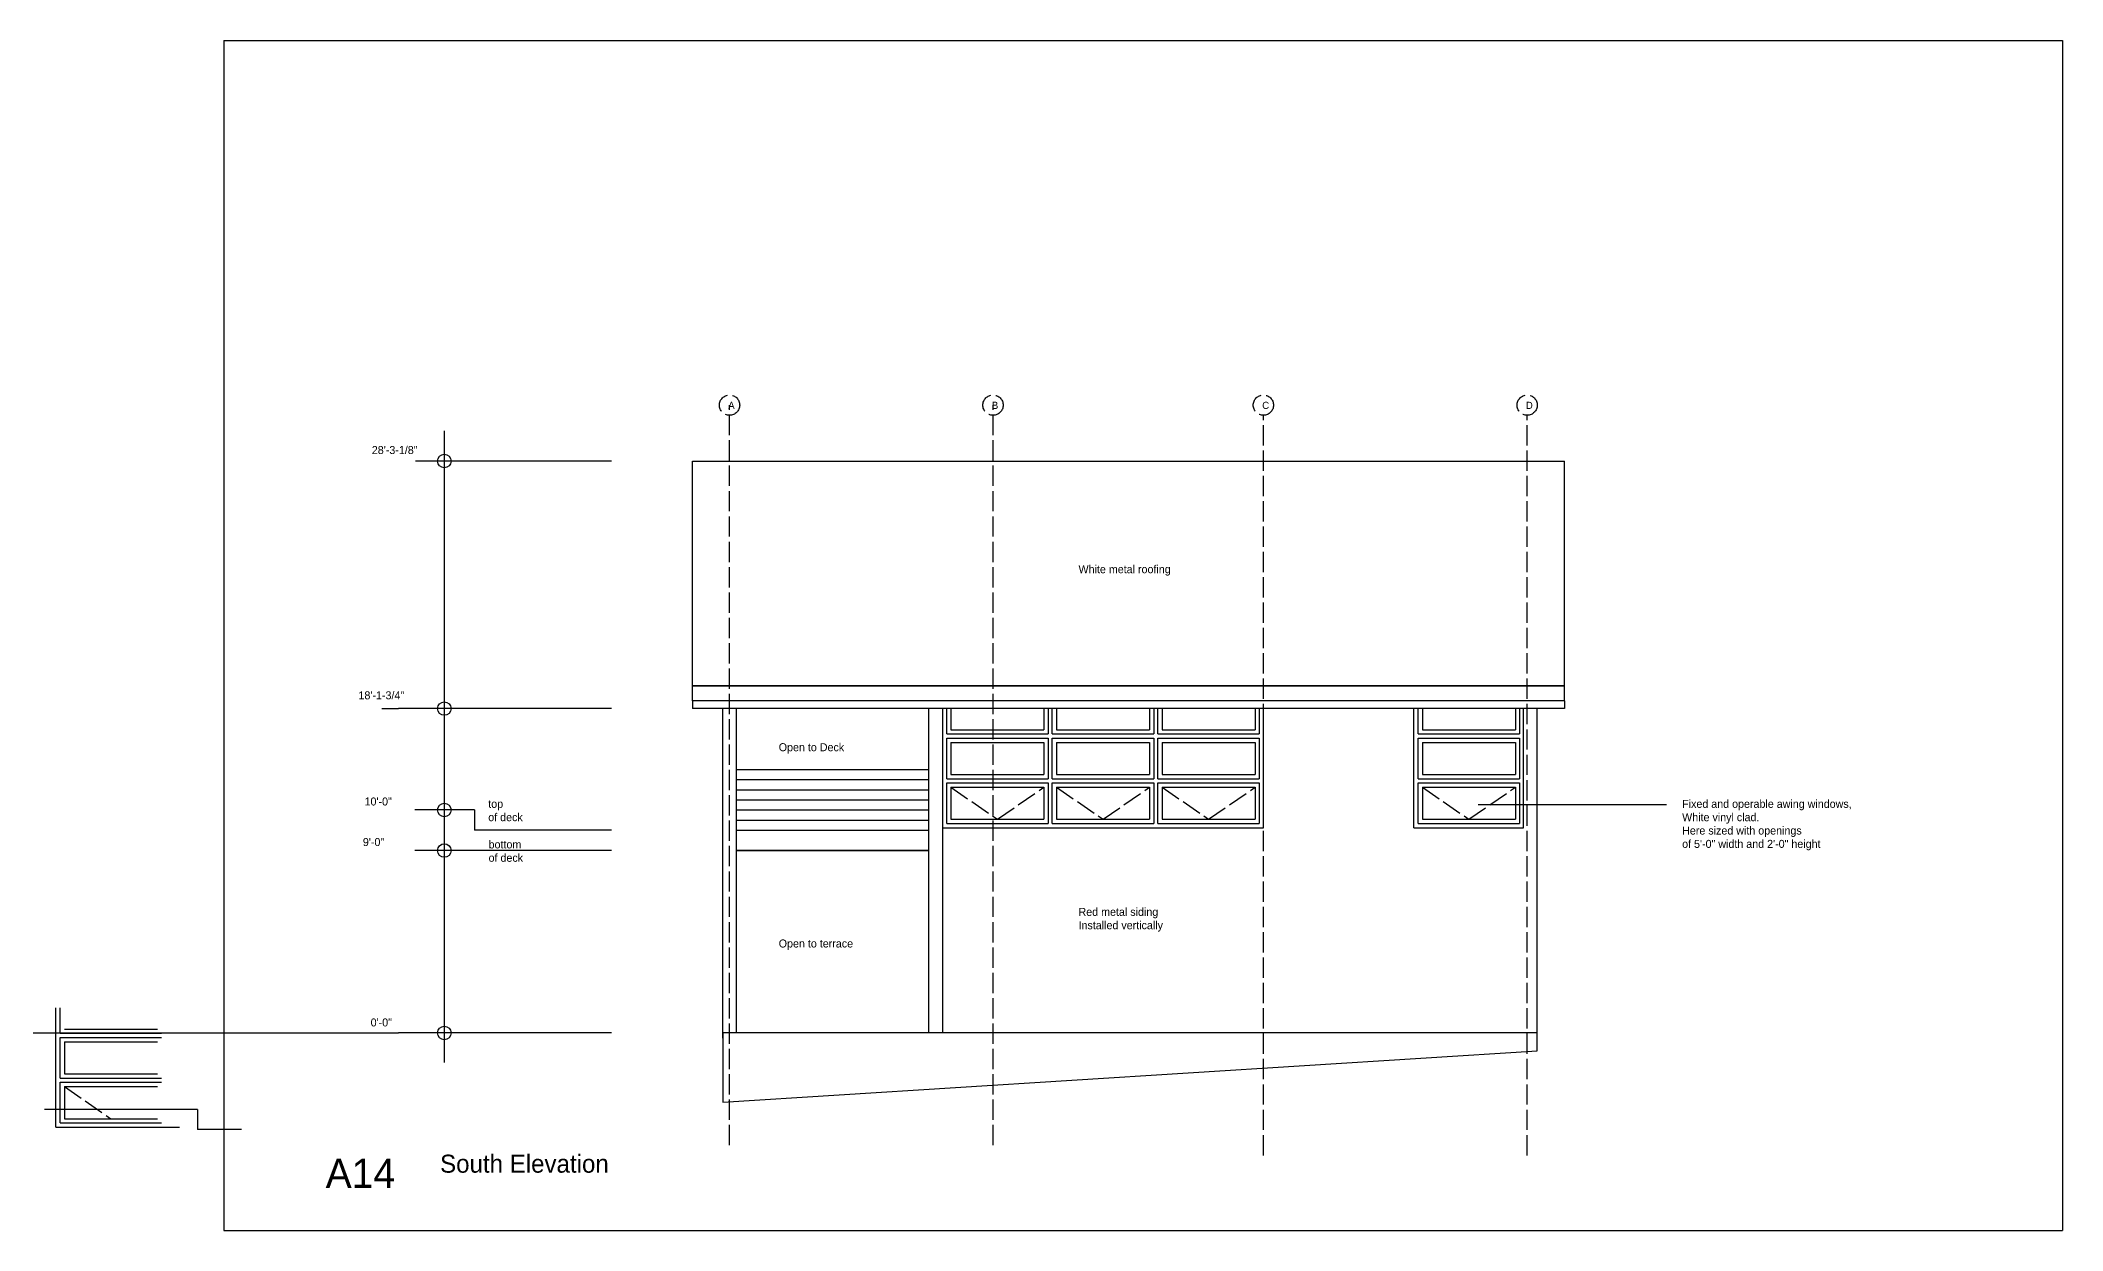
# Model space of a CAD drawing. Header units: inches. Extents: x -173 to 8259, y -1622 to 3486.
# Drawn here: x 3257 to 4453, y -1067 to -363 of the extents above; entities that cross this region are included whole.
import ezdxf

# ---------------------------------------------------------------- set-up
doc = ezdxf.new("R2010")
doc.units = ezdxf.units.IN
doc.header["$MEASUREMENT"] = 0
doc.linetypes.add('ACAD_ISO02W100', pattern=[15, 12, -3])
for name, color, linetype in [('const', 7, 'Continuous'), ('e1', 7, 'Continuous'), ('e2', 251, 'Continuous'), ('grid', 252, 'ACAD_ISO02W100'), ('overhang', 252, 'ACAD_ISO02W100'), ('walls', 7, 'Continuous')]:
    doc.layers.add(name, color=color, linetype=linetype)

msp = doc.modelspace()

# ---------------------------------------------------------------- linework, layer by layer
for p, q in [((3365.1, -363.4), (3365.1, -1067.4)), ((3365.1, -363.4), (4453.1, -363.4)), ((4453.1, -363.4), (4453.1, -1067.4)), ((3660.3, -950), (3660.3, -953.5)), ((3365.1, -1067.4), (4453.1, -1067.4))]:
    msp.add_line(p, q)
at = {"layer": 'e1'}
for p, q in [((3642.3, -745.2), (4158.3, -745.2)), ((4158.3, -745.2), (3642.3, -745.2)), ((4158.3, -754.1), (3642.3, -754.1)), ((3642.3, -754.1), (3642.3, -758.5)), ((4158.3, -758.5), (3642.3, -758.5)), ((3668.3, -758.5), (3668.3, -950.5)), ((3782.3, -950), (3782.3, -758.5)), ((4158.3, -754.1), (4158.3, -758.5)), ((3668.3, -830.6), (3782.3, -830.6)), ((3668.3, -842.6), (3782.3, -842.6)), ((3660.3, -953.5), (3660.3, -991.4))]:
    msp.add_line(p, q, dxfattribs=at)
at = {"layer": 'e2'}
for p, q in [((3495.5, -594.4), (3495.5, -968)), ((3594.4, -612.2), (3478.5, -612.2)), ((3458.6, -758.5), (3468.3, -758.5)), ((3478, -758.5), (3468.3, -758.5)), ((3594.4, -758.5), (3478, -758.5)), ((3790.3, -758.5), (3790.3, -950)), ((3792.8, -773.6), (3792.8, -758.5)), ((3795.3, -758.5), (3795.3, -771.1)), ((3850.3, -758.5), (3850.3, -771.1)), ((3852.8, -758.5), (3852.8, -773.6)), ((3855.3, -773.6), (3855.3, -758.5)), ((3857.8, -758.5), (3857.8, -771.1)), ((3912.8, -758.5), (3912.8, -771.1)), ((3915.3, -758.5), (3915.3, -773.6)), ((3917.8, -773.6), (3917.8, -758.5)), ((3920.3, -758.5), (3920.3, -771.1)), ((3975.3, -758.5), (3975.3, -771.1)), ((3977.8, -758.5), (3977.8, -773.6)), ((3980.2, -829.1), (3980.2, -758.5)), ((4069.3, -829.1), (4069.3, -758.5)), ((4071.8, -773.6), (4071.8, -758.5)), ((4074.3, -758.5), (4074.3, -771.1)), ((4129.3, -758.5), (4129.3, -771.1)), ((4131.8, -758.5), (4131.8, -773.6)), ((4134.2, -829.1), (4134.2, -758.5)), ((3792.8, -773.6), (3852.8, -773.6)), ((3792.8, -800.1), (3792.8, -776.1)), ((3792.8, -776.1), (3852.8, -776.1)), ((3795.3, -771.1), (3850.3, -771.1)), ((3852.8, -776.1), (3852.8, -800.1)), ((3855.3, -773.6), (3915.3, -773.6)), ((3855.3, -800.1), (3855.3, -776.1)), ((3855.3, -776.1), (3915.3, -776.1)), ((3857.8, -771.1), (3912.8, -771.1)), ((3915.3, -776.1), (3915.3, -800.1)), ((3917.8, -773.6), (3977.8, -773.6)), ((3917.8, -800.1), (3917.8, -776.1)), ((3917.8, -776.1), (3977.8, -776.1)), ((3920.3, -771.1), (3975.3, -771.1)), ((3977.8, -776.1), (3977.8, -800.1)), ((4071.8, -773.6), (4131.8, -773.6)), ((4071.8, -800.1), (4071.8, -776.1)), ((4071.8, -776.1), (4131.8, -776.1)), ((4074.3, -771.1), (4129.3, -771.1)), ((4131.8, -776.1), (4131.8, -800.1)), ((3795.3, -778.6), (3795.3, -797.6)), ((3795.3, -778.6), (3850.3, -778.6)), ((3850.3, -778.6), (3850.3, -797.6)), ((3857.8, -778.6), (3857.8, -797.6)), ((3857.8, -778.6), (3912.8, -778.6)), ((3912.8, -778.6), (3912.8, -797.6)), ((3920.3, -778.6), (3920.3, -797.6)), ((3920.3, -778.6), (3975.3, -778.6)), ((3975.3, -778.6), (3975.3, -797.6)), ((4074.3, -778.6), (4074.3, -797.6)), ((4074.3, -778.6), (4129.3, -778.6)), ((4129.3, -778.6), (4129.3, -797.6)), ((3668.3, -794.6), (3782.3, -794.6)), ((3668.3, -800.6), (3782.3, -800.6)), ((3792.8, -800.1), (3852.8, -800.1)), ((3795.3, -797.6), (3850.3, -797.6)), ((3855.3, -800.1), (3915.3, -800.1)), ((3857.8, -797.6), (3912.8, -797.6)), ((3917.8, -800.1), (3977.8, -800.1)), ((3920.3, -797.6), (3975.3, -797.6)), ((4071.8, -800.1), (4131.8, -800.1)), ((4074.3, -797.6), (4129.3, -797.6)), ((3668.3, -806.6), (3782.3, -806.6)), ((3668.3, -812.6), (3782.3, -812.6)), ((3792.8, -826.6), (3792.8, -802.6)), ((3792.8, -802.6), (3852.8, -802.6)), ((3795.3, -805.1), (3795.3, -824.1)), ((3795.3, -805.1), (3850.3, -805.1)), ((3850.3, -805.1), (3850.3, -824.1)), ((3852.8, -802.6), (3852.8, -826.6)), ((3855.3, -826.6), (3855.3, -802.6)), ((3855.3, -802.6), (3915.3, -802.6)), ((3857.8, -805.1), (3857.8, -824.1)), ((3857.8, -805.1), (3912.8, -805.1)), ((3912.8, -805.1), (3912.8, -824.1)), ((3915.3, -802.6), (3915.3, -826.6)), ((3917.8, -826.6), (3917.8, -802.6)), ((3917.8, -802.6), (3977.8, -802.6)), ((3920.3, -805.1), (3920.3, -824.1)), ((3920.3, -805.1), (3975.3, -805.1)), ((3975.3, -805.1), (3975.3, -824.1)), ((3977.8, -802.6), (3977.8, -826.6)), ((4071.8, -826.6), (4071.8, -802.6)), ((4071.8, -802.6), (4131.8, -802.6)), ((4074.3, -805.1), (4074.3, -824.1)), ((4074.3, -805.1), (4129.3, -805.1)), ((4129.3, -805.1), (4129.3, -824.1)), ((4131.8, -802.6), (4131.8, -826.6)), ((3513.3, -818.6), (3478, -818.6)), ((3513.3, -818.6), (3513.3, -830.6)), ((3668.3, -818.6), (3782.3, -818.6)), ((3668.3, -824.6), (3782.3, -824.6)), ((3795.3, -824.1), (3850.3, -824.1)), ((3857.8, -824.1), (3912.8, -824.1)), ((3920.3, -824.1), (3975.3, -824.1)), ((4074.3, -824.1), (4129.3, -824.1)), ((4107.2, -815.3), (4218.8, -815.3)), ((3594.4, -830.6), (3513.3, -830.6)), ((3790.3, -829.1), (3980.2, -829.1)), ((3792.8, -826.6), (3852.8, -826.6)), ((3855.3, -826.6), (3915.3, -826.6)), ((3917.8, -826.6), (3977.8, -826.6)), ((4069.3, -829.1), (4134.2, -829.1)), ((4071.8, -826.6), (4131.8, -826.6)), ((3594.4, -842.6), (3478, -842.6)), ((3265.7, -1006.2), (3265.7, -935.6)), ((3268.2, -950.7), (3268.2, -935.6)), ((3009.8, -950.5), (3468.3, -950.5)), ((3268.2, -950.7), (3328.2, -950.7)), ((3268.2, -977.2), (3268.2, -953.2)), ((3268.2, -953.2), (3328.2, -953.2)), ((3270.7, -948.2), (3325.7, -948.2)), ((3270.7, -955.7), (3270.7, -974.7)), ((3270.7, -955.7), (3325.7, -955.7)), ((3594.4, -950.5), (3468.3, -950.5)), ((3660.3, -950), (3660.3, -953.5)), ((3268.2, -977.2), (3328.2, -977.2)), ((3268.2, -1003.7), (3268.2, -979.7)), ((3268.2, -979.7), (3328.2, -979.7)), ((3270.7, -974.7), (3325.7, -974.7)), ((3270.7, -982.2), (3270.7, -1001.2)), ((3270.7, -982.2), (3325.7, -982.2)), ((3349.5, -995.7), (3259, -995.7)), ((3268.2, -1003.7), (3328.2, -1003.7)), ((3270.7, -1001.2), (3325.7, -1001.2)), ((3349.5, -995.7), (3349.5, -1007.7)), ((3265.7, -1006.2), (3338.7, -1006.2)), ((3375.4, -1007.7), (3349.5, -1007.7))]:
    msp.add_line(p, q, dxfattribs=at)
for centre in [(3495.5, -612.2), (3495.5, -758.6), (3495.5, -818.6), (3495.5, -842.6), (3495.5, -950.5)]:
    msp.add_circle(centre, 4, dxfattribs=at)
at = {"layer": 'grid'}
for p, q in [((3664.3, -1016.9), (3664.3, -579.1)), ((3820.2, -1016.9), (3820.2, -579.1)), ((3980.2, -1022.9), (3980.2, -585.1)), ((4136.3, -1022.9), (4136.3, -585.1))]:
    msp.add_line(p, q, dxfattribs=at)
for centre in [(3664.3, -579.1), (3820.2, -579.1), (3980.2, -579.1), (4136.3, -579.1)]:
    msp.add_circle(centre, 6, dxfattribs=at)
at = {"layer": 'overhang'}
for p, q in [((3795.3, -805.1), (3822.8, -824.1)), ((3822.8, -824.1), (3850.3, -805.1)), ((3857.8, -805.1), (3885.3, -824.1)), ((3885.3, -824.1), (3912.8, -805.1)), ((3920.3, -805.1), (3947.8, -824.1)), ((3947.8, -824.1), (3975.3, -805.1)), ((4074.3, -805.1), (4101.8, -824.1)), ((4101.8, -824.1), (4129.3, -805.1)), ((3270.7, -982.2), (3298.2, -1001.2))]:
    msp.add_line(p, q, dxfattribs=at)
at = {"layer": 'walls'}
for p, q in [((3642.3, -612.2), (4158.3, -612.2)), ((3642.3, -754.1), (3642.3, -612.2)), ((4158.3, -754.1), (4158.3, -612.2)), ((3660.3, -953.5), (3660.3, -758.5)), ((4142.3, -961), (4142.3, -758.5)), ((3782.3, -842.6), (3668.3, -842.6)), ((3782.3, -842.6), (3668.3, -842.6)), ((4142.3, -950.5), (3660.3, -950.5)), ((3660.3, -991.4), (4142.3, -961))]:
    msp.add_line(p, q, dxfattribs=at)

# ---------------------------------------------------------------- texts
at = {"layer": 'const', "attachment_point": 1}
for s, insert, char_height, width in [('A', (3663.5, -577.1), 4.26, 1625.197), ('B', (3819.5, -577.1), 4.26, 1625.197), ('C', (3979.5, -577.1), 4.26, 1625.197), ('D', (4135.5, -577.1), 4.26, 1625.197), ('28\'-3-1/8"', (3452.6, -603.3), 4.74, 1805.775), ('White metal roofing', (3870.8, -673.8), 4.736, 1805.775), ('18\'-1-3/4"', (3444.7, -748.4), 4.74, 1805.775), ('Open to Deck', (3693.4, -779.1), 4.736, 1805.775), ('10\'-0"', (3448.3, -811.2), 4.74, 1805.775), ('top^Jof deck', (3521.5, -812.6), 4.736, 1805.775), ('Fixed and operable awing windows,^JWhite vinyl clad.^JHere sized with openings^Jof 5\'-0" width and 2\'-0" height', (4228, -812.6), 4.7359, 1805.775), ('9\'-0"', (3447.3, -835.2), 4.74, 1805.775), ('bottom^Jof deck', (3521.7, -836.6), 4.736, 1805.775), ('Red metal siding^JInstalled vertically', (3870.8, -876.5), 4.736, 1805.775), ('Open to terrace', (3693.4, -895.2), 4.736, 1805.775), ('0\'-0"', (3451.9, -941.9), 4.74, 1805.775), ('A14', (3425.3, -1024.9), 17.26, 6582.049), ('South Elevation', (3493, -1022.5), 10.656, 4062.993)]:
    msp.add_mtext(s, dxfattribs=dict(at, insert=insert, char_height=char_height, width=width))

doc.saveas('drawing.dxf')
